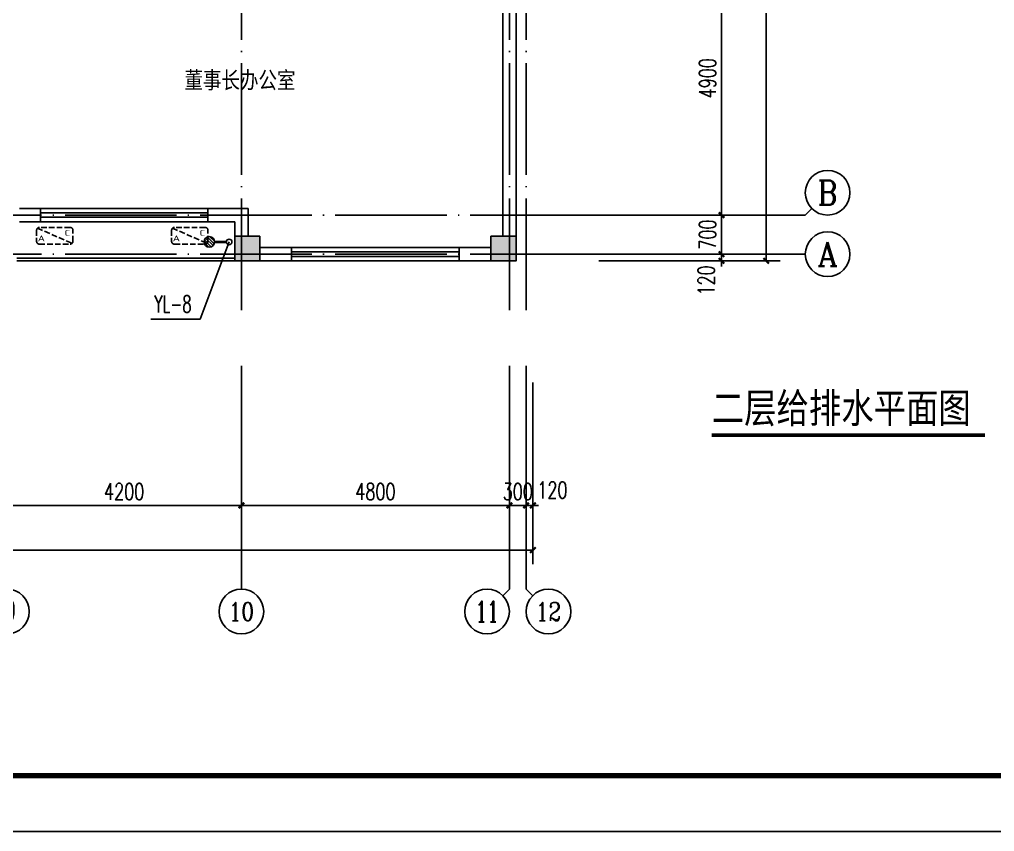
# Model space of a CAD drawing. Extents: x -216126 to 1846968, y -229642 to 543368.
# Drawn here: x 425222 to 442686, y 347707 to 362250 of the extents above; entities that cross this region are included whole.
import ezdxf
from ezdxf.enums import TextEntityAlignment as Align

# ---------------------------------------------------------------- set-up
doc = ezdxf.new("R2010")
doc.units = 0
doc.header["$LTSCALE"] = 1000
doc.header["$MEASUREMENT"] = 0
doc.linetypes.add('DASH', pattern=[0.35, 0.25, -0.1])
doc.linetypes.add('DOTE', pattern=[2.42, 2, -0.2, 0.02, -0.2])
doc.layers.get('Defpoints').update_dxf_attribs({"color": 250})
for name, color, linetype in [('AXIS', 171, 'Continuous'), ('AXIS_TEXT', 7, 'Continuous'), ('COLUMN', 9, 'Continuous'), ('DIM_SYMB', 171, 'Continuous'), ('DIM_雨水', 3, 'Continuous'), ('DOTE', 8, 'DOTE'), ('EQUIP_地漏', 7, 'Continuous'), ('PIPE-雨水', 4, 'Continuous'), ('PUB_HATCH', 8, 'Continuous'), ('PUB_TEXT', 7, 'Continuous'), ('S_WALL', 9, 'Continuous'), ('TK', 4, 'Continuous'), ('TWT_TEXT', 7, 'Continuous'), ('VPIPE-雨水', 4, 'Continuous'), ('WALL', 9, 'Continuous'), ('WINDOW', 8, 'Continuous'), ('室外线条', 151, 'Continuous'), ('空调', 200, 'Continuous')]:
    doc.layers.add(name, color=color, linetype=linetype)
doc.styles.add('_TCH_AXIS', font='COMPLEX', dxfattribs={"bigfont": 'GBCBIG'})
doc.styles.add('_TCH_DIM_T3', font='SIMPLEX', dxfattribs={"width": 0.705882, "bigfont": 'GBCBIG'})
doc.styles.add('_TWT_SERIAL', font='COMPLEX', dxfattribs={"width": 0.8, "height": 3, "bigfont": 'HZTXT'})
doc.styles.add('COMPLEX', font='COMPLEX')
doc.styles.add('HZTXT', font='tssdeng.shx', dxfattribs={"width": 0.7, "bigfont": 'hztxt.shx'})
doc.styles.add('宋体', font='', dxfattribs={"width": 0.8})
doc.styles.get('宋体').set_extended_font_data('SimSun')
doc.dimstyles.new('_TCH_ARCH&&100', dxfattribs={"dimtxt": 297.5, "dimasz": 100, "dimexe": 250, "dimexo": 300, "dimgap": 100, "dimtad": 1, "dimdec": 0, "dimzin": 0, "dimdsep": 46, "dimtxsty": '_TCH_DIM_T3', "dimblk": 'ARCHTICK', "dimcen": 0.09, "dimclrt": 7, "dimazin": 2, "dimtfac": 1, "dimtdec": 0, "dimtix": 1, "dimtmove": 2, "dimatfit": 3, "dimfxl": 0, "dimtolj": 1, "dimtzin": 0, "dimarcsym": 0})

# ---------------------------------------------------------------- blocks, each defined once
blk = doc.blocks.new('A$C180E387A')
at = {"layer": '空调', "linetype": 'DASH', "ltscale": 0.4}
blk.add_line((15, 285), (635, 15), dxfattribs=at)
blk.add_lwpolyline([(50, 0), (600, 0, 0.414214), (650, 50), (650, 250, 0.414214), (600, 300), (50, 300, 0.414214), (0, 250), (0, 50, 0.414214)], format="xyb", close=True, dxfattribs=at)
at = {"layer": '空调', "style": 'HZTXT', "width": 1.428571}
for s, text_generation_flag, p in [('C', 6, (500, 150)), ('A', 4, (150, 50))]:
    blk.add_text(s, height=105, rotation=180, dxfattribs=dict(at, text_generation_flag=text_generation_flag)).set_placement(p)
blk = doc.blocks.new('GeYuanFrame_37871803', base_point=(20.09, 4.53))
at = {"layer": 'TK'}
blk.add_lwpolyline([(20.09, 4.53), (20.09, 598.53), (861.09, 598.53), (861.09, 4.53)], close=True, dxfattribs=at)
at = {"layer": 'TK', "const_width": 1}
blk.add_lwpolyline([(45.09, 588.53), (851.09, 588.53), (851.09, 14.53), (45.09, 14.53)], close=True, dxfattribs=at)
blk = doc.blocks.new('_AXISO')
blk.add_circle((0, 0), 0.5)
at = {"layer": 'AXIS_TEXT', "style": 'COMPLEX', "width": 1.041667}
blk.add_attdef('A', text='', height=0.56, dxfattribs=at).set_placement((-0.25, -0.28), (0.25, -0.28), align=Align.FIT)
blk = doc.blocks.new('_ArchTick')
at = {"color": 0, "linetype": 'ByBlock', "const_width": 0.4}
blk.add_lwpolyline([(-0.5, -0.5), (0.5, 0.5)], dxfattribs=at)
blk = doc.blocks.new('*D322')
at = {"layer": 'AXIS', "color": 0, "lineweight": -2}
for p, q in [((390977, 355747), (390977, 352497)), ((434417, 355747), (434417, 352497)), ((390977, 352747), (434417, 352747))]:
    blk.add_line(p, q, dxfattribs=at)
at = {"layer": 'Defpoints', "color": 0}
for p in [(390977, 356047), (434417, 356047), (434417, 352747)]:
    blk.add_point(p, dxfattribs=at)
at = {"layer": 'AXIS', "color": 0, "lineweight": -2, "xscale": 100, "yscale": 100, "zscale": 100, "rotation": 180}
blk.add_blockref('_ArchTick', (390977, 352747), dxfattribs=at)
at = {"layer": 'AXIS', "color": 0, "lineweight": -2, "xscale": 100, "yscale": 100, "zscale": 100}
blk.add_blockref('_ArchTick', (434417, 352747), dxfattribs=at)
at = {"layer": 'AXIS', "color": 7, "insert": (412697, 352995), "char_height": 297.5, "attachment_point": 5, "style": '_TCH_DIM_T3'}
blk.add_mtext('\\A1;43440', dxfattribs=at)
blk = doc.blocks.new('*D335')
at = {"layer": 'AXIS', "color": 0, "lineweight": -2}
for p, q in [((424997, 355747), (424997, 353297)), ((429197, 355747), (429197, 353297)), ((424997, 353547), (429197, 353547))]:
    blk.add_line(p, q, dxfattribs=at)
at = {"layer": 'Defpoints', "color": 0}
for p in [(424997, 356047), (429197, 356047), (429197, 353547)]:
    blk.add_point(p, dxfattribs=at)
at = {"layer": 'AXIS', "color": 0, "lineweight": -2, "xscale": 100, "yscale": 100, "zscale": 100, "rotation": 180}
blk.add_blockref('_ArchTick', (424997, 353547), dxfattribs=at)
at = {"layer": 'AXIS', "color": 0, "lineweight": -2, "xscale": 100, "yscale": 100, "zscale": 100}
blk.add_blockref('_ArchTick', (429197, 353547), dxfattribs=at)
at = {"layer": 'AXIS', "color": 7, "insert": (427097, 353795), "char_height": 297.5, "attachment_point": 5, "style": '_TCH_DIM_T3'}
blk.add_mtext('\\A1;4200', dxfattribs=at)
blk = doc.blocks.new('*D336')
at = {"layer": 'AXIS', "color": 0, "lineweight": -2}
for p, q in [((429197, 355747), (429197, 353297)), ((433997, 355747), (433997, 353297)), ((429197, 353547), (433997, 353547))]:
    blk.add_line(p, q, dxfattribs=at)
at = {"layer": 'Defpoints', "color": 0}
for p in [(429197, 356047), (433997, 356047), (433997, 353547)]:
    blk.add_point(p, dxfattribs=at)
at = {"layer": 'AXIS', "color": 0, "lineweight": -2, "xscale": 100, "yscale": 100, "zscale": 100, "rotation": 180}
blk.add_blockref('_ArchTick', (429197, 353547), dxfattribs=at)
at = {"layer": 'AXIS', "color": 0, "lineweight": -2, "xscale": 100, "yscale": 100, "zscale": 100}
blk.add_blockref('_ArchTick', (433997, 353547), dxfattribs=at)
at = {"layer": 'AXIS', "color": 7, "insert": (431597, 353795), "char_height": 297.5, "attachment_point": 5, "style": '_TCH_DIM_T3'}
blk.add_mtext('\\A1;4800', dxfattribs=at)
blk = doc.blocks.new('*D337')
at = {"layer": 'AXIS', "color": 0, "lineweight": -2}
for p, q in [((433997, 355747), (433997, 353297)), ((434297, 355747), (434297, 353297)), ((433997, 353547), (433897, 353547)), ((433997, 353547), (434297, 353547)), ((434297, 353547), (434397, 353547))]:
    blk.add_line(p, q, dxfattribs=at)
at = {"layer": 'Defpoints', "color": 0}
for p in [(433997, 356047), (434297, 356047), (434297, 353547)]:
    blk.add_point(p, dxfattribs=at)
at = {"layer": 'AXIS', "color": 0, "lineweight": -2, "xscale": 100, "yscale": 100, "zscale": 100}
blk.add_blockref('_ArchTick', (433997, 353547), dxfattribs=at)
at = {"layer": 'AXIS', "color": 0, "lineweight": -2, "xscale": 100, "yscale": 100, "zscale": 100, "rotation": 180}
blk.add_blockref('_ArchTick', (434297, 353547), dxfattribs=at)
at = {"layer": 'AXIS', "color": 7, "insert": (434147, 353795), "char_height": 297.5, "attachment_point": 5, "style": '_TCH_DIM_T3'}
blk.add_mtext('\\A1;300', dxfattribs=at)
blk = doc.blocks.new('*D338')
at = {"layer": 'AXIS', "color": 0, "lineweight": -2}
for p, q in [((434297, 355747), (434297, 353297)), ((434417, 355747), (434417, 353297)), ((434297, 353547), (434197, 353547)), ((434297, 353547), (434417, 353547)), ((434417, 353547), (434517, 353547))]:
    blk.add_line(p, q, dxfattribs=at)
at = {"layer": 'Defpoints', "color": 0}
for p in [(434297, 356047), (434417, 356047), (434417, 353547)]:
    blk.add_point(p, dxfattribs=at)
at = {"layer": 'AXIS', "color": 0, "lineweight": -2, "xscale": 100, "yscale": 100, "zscale": 100}
blk.add_blockref('_ArchTick', (434297, 353547), dxfattribs=at)
at = {"layer": 'AXIS', "color": 0, "lineweight": -2, "xscale": 100, "yscale": 100, "zscale": 100, "rotation": 180}
blk.add_blockref('_ArchTick', (434417, 353547), dxfattribs=at)
at = {"layer": 'AXIS', "color": 7, "insert": (434767, 353822), "char_height": 297.5, "attachment_point": 5, "style": '_TCH_DIM_T3'}
blk.add_mtext('\\A1;120', dxfattribs=at)
blk = doc.blocks.new('*D361')
at = {"layer": 'AXIS', "color": 0, "lineweight": -2}
for p, q in [((435597, 371067), (438847, 371067)), ((438597, 357927), (438597, 371067)), ((435597, 357927), (438847, 357927))]:
    blk.add_line(p, q, dxfattribs=at)
at = {"layer": 'Defpoints', "color": 0}
for p in [(435297, 371067), (438597, 371067), (435297, 357927)]:
    blk.add_point(p, dxfattribs=at)
at = {"layer": 'AXIS', "color": 0, "lineweight": -2, "xscale": 100, "yscale": 100, "zscale": 100}
for p, rotation in [((438597, 371067), 90), ((438597, 357927), 270)]:
    blk.add_blockref('_ArchTick', p, dxfattribs=dict(at, rotation=rotation))
at = {"layer": 'AXIS', "color": 7, "insert": (438348, 364497), "char_height": 297.5, "attachment_point": 5, "rotation": 90, "style": '_TCH_DIM_T3'}
blk.add_mtext('\\A1;13140', dxfattribs=at)
blk = doc.blocks.new('*D362')
at = {"layer": 'AXIS', "color": 0, "lineweight": -2}
for p, q in [((435597, 358047), (438047, 358047)), ((437797, 358047), (437797, 358147)), ((437797, 357927), (437797, 358047)), ((435597, 357927), (438047, 357927)), ((437797, 357927), (437797, 357827))]:
    blk.add_line(p, q, dxfattribs=at)
at = {"layer": 'Defpoints', "color": 0}
for p in [(435297, 358047), (437797, 358047), (435297, 357927)]:
    blk.add_point(p, dxfattribs=at)
at = {"layer": 'AXIS', "color": 0, "lineweight": -2, "xscale": 100, "yscale": 100, "zscale": 100}
for p, rotation in [((437797, 358047), 270), ((437797, 357927), 90)]:
    blk.add_blockref('_ArchTick', p, dxfattribs=dict(at, rotation=rotation))
at = {"layer": 'AXIS', "color": 7, "insert": (437522, 357577), "char_height": 297.5, "attachment_point": 5, "rotation": 90, "style": '_TCH_DIM_T3'}
blk.add_mtext('\\A1;120', dxfattribs=at)
blk = doc.blocks.new('*D363')
at = {"layer": 'AXIS', "color": 0, "lineweight": -2}
for p, q in [((435597, 358747), (438047, 358747)), ((437797, 358747), (437797, 358847)), ((437797, 358047), (437797, 358747)), ((435597, 358047), (438047, 358047)), ((437797, 358047), (437797, 357947))]:
    blk.add_line(p, q, dxfattribs=at)
at = {"layer": 'Defpoints', "color": 0}
for p in [(435297, 358747), (437797, 358747), (435297, 358047)]:
    blk.add_point(p, dxfattribs=at)
at = {"layer": 'AXIS', "color": 0, "lineweight": -2, "xscale": 100, "yscale": 100, "zscale": 100}
for p, rotation in [((437797, 358747), 270), ((437797, 358047), 90)]:
    blk.add_blockref('_ArchTick', p, dxfattribs=dict(at, rotation=rotation))
at = {"layer": 'AXIS', "color": 7, "insert": (437548, 358397), "char_height": 297.5, "attachment_point": 5, "rotation": 90, "style": '_TCH_DIM_T3'}
blk.add_mtext('\\A1;700', dxfattribs=at)
blk = doc.blocks.new('*D364')
at = {"layer": 'AXIS', "color": 0, "lineweight": -2}
for p, q in [((435597, 363647), (438047, 363647)), ((437797, 358747), (437797, 363647)), ((435597, 358747), (438047, 358747))]:
    blk.add_line(p, q, dxfattribs=at)
at = {"layer": 'Defpoints', "color": 0}
for p in [(435297, 363647), (437797, 363647), (435297, 358747)]:
    blk.add_point(p, dxfattribs=at)
at = {"layer": 'AXIS', "color": 0, "lineweight": -2, "xscale": 100, "yscale": 100, "zscale": 100}
for p, rotation in [((437797, 363647), 90), ((437797, 358747), 270)]:
    blk.add_blockref('_ArchTick', p, dxfattribs=dict(at, rotation=rotation))
at = {"layer": 'AXIS', "color": 7, "insert": (437548, 361197), "char_height": 297.5, "attachment_point": 5, "rotation": 90, "style": '_TCH_DIM_T3'}
blk.add_mtext('\\A1;4900', dxfattribs=at)
blk = doc.blocks.new('$TCHSYS$WIN2D')
for p, q in [((-0.5, 0.5), (0.5, 0.5)), ((-0.5, 0.5), (-0.5, -0.5)), ((0.5, 0.5), (0.5, -0.5)), ((0.5, 0.1667), (-0.5, 0.1667)), ((0.5, -0.1667), (-0.5, -0.1667)), ((-0.5, -0.5), (0.5, -0.5))]:
    blk.add_line(p, q)
blk = doc.blocks.new('_FZH')
blk.add_lwpolyline([(-0.5, -0.5), (0.5, -0.5), (0.5, 0.5), (-0.5, 0.5)], close=True)
at = {"layer": 'PUB_HATCH'}
blk.add_solid([(-0.5, -0.5), (0.5, -0.5), (-0.5, 0.5), (0.5, 0.5)], dxfattribs=at)
blk = doc.blocks.new('$TwtSys$00000141')
for p, q in [((-94, 8), (-10, 92)), ((-94, 8), (-10, 92)), ((-87, -35), (35, 87)), ((-87, -35), (35, 87)), ((-66, -66), (66, 66)), ((-66, -66), (66, 66)), ((-32, -87), (88, 33)), ((-32, -87), (88, 33)), ((11, -92), (92, -11)), ((11, -92), (92, -11))]:
    blk.add_line(p, q)
blk.add_circle((0, 0), 94)
blk.add_circle((0, 0), 94)

msp = doc.modelspace()

# ---------------------------------------------------------------- linework, layer by layer
at = {"layer": 'AXIS'}
for p, q in [((435296.8, 358746.7), (439296.8, 358746.7)), ((439413.9, 358863.9), (439296.8, 358746.7)), ((435296.8, 358046.7), (439296.8, 358046.7)), ((429196.8, 356046.7), (429196.8, 352046.7)), ((433996.8, 356046.7), (433996.8, 352046.7)), ((434296.8, 356046.7), (434296.8, 352046.7)), ((433879.6, 351929.6), (433996.8, 352046.7)), ((434413.9, 351929.6), (434296.8, 352046.7))]:
    msp.add_line(p, q, dxfattribs=at)
at = {"layer": 'DIM_SYMB', "const_width": 70}
msp.add_lwpolyline([(437621.4, 354805.3), (442515.5, 354805.3)], dxfattribs=at)
at = {"layer": 'DIM_雨水'}
for p, q in [((428976.8, 358266.3), (428456, 356884.3)), ((428456, 356884.3), (427576.5, 356884.3))]:
    msp.add_line(p, q, dxfattribs=at)
at = {"layer": 'DOTE'}
for p, q in [((429196.8, 357046.7), (429196.8, 371946.7)), ((434296.8, 357046.7), (434296.8, 371946.7)), ((433996.8, 357046.7), (433996.8, 365746.7)), ((435296.8, 358746.7), (390096.8, 358746.7)), ((435296.8, 358046.7), (390096.8, 358046.7))]:
    msp.add_line(p, q, dxfattribs=at)
at = {"layer": 'PIPE-雨水', "linetype": 'Continuous', "const_width": 50}
msp.add_lwpolyline([(428926.8, 358266.3), (428716, 358266.3)], dxfattribs=at)
at = {"layer": 'VPIPE-雨水', "linetype": 'Continuous'}
msp.add_circle((428976.8, 358266.3), 50, dxfattribs=at)
at = {"layer": 'WALL'}
for p, q in [((433876.8, 363316.7), (433876.8, 358366.7)), ((434116.8, 363316.7), (434116.8, 358366.7)), ((425596.8, 358866.7), (425221.8, 358866.7)), ((425596.8, 358626.7), (425596.8, 358866.7)), ((429316.8, 358866.7), (428596.8, 358866.7)), ((428596.8, 358866.7), (428596.8, 358626.7)), ((429316.8, 358866.7), (429316.8, 358366.7)), ((425221.8, 358626.7), (425596.8, 358626.7)), ((428596.8, 358626.7), (429076.8, 358626.7)), ((429076.8, 358626.7), (429076.8, 358366.7)), ((430096.8, 358166.7), (429526.8, 358166.7)), ((430096.8, 357926.7), (430096.8, 358166.7)), ((433666.8, 358166.7), (433096.8, 358166.7)), ((433096.8, 358166.7), (433096.8, 357926.7)), ((429526.8, 357926.7), (430096.8, 357926.7)), ((433096.8, 357926.7), (433666.8, 357926.7))]:
    msp.add_line(p, q, dxfattribs=at)
at = {"layer": '室外线条'}
for p, q in [((425171.8, 357976.7), (429076.8, 357976.7)), ((425171.8, 357926.7), (429076.8, 357926.7))]:
    msp.add_line(p, q, dxfattribs=at)

# ---------------------------------------------------------------- block references
at = {"layer": 'AXIS'}
ref = msp.add_blockref('_AXISO', (439696.8, 359146.7), dxfattribs=dict(at, xscale=800, yscale=800, zscale=800))
ref.add_attrib('A', 'B', dxfattribs={"layer": 'AXIS_TEXT', "height": 435.3, "style": '_TCH_AXIS'}).set_placement((439520.6, 358929.1), (439872.9, 358929.1), align=Align.FIT)
ref = msp.add_blockref('_AXISO', (439696.8, 358046.7), dxfattribs=dict(at, xscale=800, yscale=800, zscale=800))
ref.add_attrib('A', 'A', dxfattribs={"layer": 'AXIS_TEXT', "height": 425.2, "style": '_TCH_AXIS'}).set_placement((439514.5, 357834.2), (439879, 357834.2), align=Align.FIT)
ref = msp.add_blockref('_AXISO', (424996.8, 351646.7), dxfattribs=dict(at, xscale=800, yscale=800, zscale=800))
ref.add_attrib('A', '9', dxfattribs={"layer": 'AXIS_TEXT', "height": 465.9, "style": '_TCH_AXIS'}).set_placement((424841.4, 351413.8), (425152.1, 351413.8), align=Align.FIT)
ref = msp.add_blockref('_AXISO', (429196.8, 351646.7), dxfattribs=dict(at, xscale=800, yscale=800, zscale=800))
ref.add_attrib('A', '10', dxfattribs={"layer": 'AXIS_TEXT', "height": 328.45, "style": '_TCH_AXIS'}).set_placement((428970, 351482.5), (429423.5, 351482.5), align=Align.FIT)
ref = msp.add_blockref('_AXISO', (433596.8, 351646.7), dxfattribs=dict(at, xscale=800, yscale=800, zscale=800))
ref.add_attrib('A', '11', dxfattribs={"layer": 'AXIS_TEXT', "height": 368.76, "style": '_TCH_AXIS'}).set_placement((433386, 351462.4), (433807.5, 351462.4), align=Align.FIT)
ref = msp.add_blockref('_AXISO', (434696.8, 351646.7), dxfattribs=dict(at, xscale=800, yscale=800, zscale=800))
ref.add_attrib('A', '12', dxfattribs={"layer": 'AXIS_TEXT', "height": 328.45, "style": '_TCH_AXIS'}).set_placement((434470, 351482.5), (434923.5, 351482.5), align=Align.FIT)
at = {"layer": 'COLUMN', "xscale": 450, "yscale": 440, "zscale": 440, "rotation": 180}
for p in [(429301.8, 358146.7), (433891.8, 358146.7)]:
    msp.add_blockref('_FZH', p, dxfattribs=at)
at = {"layer": 'EQUIP_地漏', "yscale": -1}
msp.add_blockref('$TwtSys$00000141', (428622, 358266.3), dxfattribs=at)
at = {"layer": 'S_WALL', "xscale": 100, "yscale": 100, "zscale": 100}
msp.add_blockref('GeYuanFrame_37871803', (373449.5, 347706.6), dxfattribs=at)
at = {"layer": 'WINDOW', "yscale": -240}
for p, xscale, zscale, rotation in [((427096.8, 358746.7), 3000, 3000, 179.9999999999984), ((431596.8, 358046.7), -3000, -3000, 179.9999999999986)]:
    msp.add_blockref('$TCHSYS$WIN2D', p, dxfattribs=dict(at, xscale=xscale, zscale=zscale, rotation=rotation))
at = {"layer": '空调'}
for p in [(425528.4, 358226.7), (427946.8, 358226.7)]:
    msp.add_blockref('A$C180E387A', p, dxfattribs=at)

# ---------------------------------------------------------------- texts
at = {"layer": 'PUB_TEXT', "style": '宋体', "width": 0.8}
for s, height, p in [('董事长办公室', 303.8, (428176, 361012.9)), ('二层给排水平面图', 531.65, (437621.4, 355025.1))]:
    msp.add_text(s, height=height, dxfattribs=at).set_placement(p)
at = {"layer": 'TWT_TEXT', "style": '_TWT_SERIAL', "width": 0.64}
msp.add_text('YL-8', height=300, dxfattribs=at).set_placement((427636.5, 357004.3))

# ---------------------------------------------------------------- dimensions: what is measured, and where the dimension line sits
at = {"layer": 'AXIS'}
for p1, p2, distance, picture, middle in [((435296.8, 357926.7), (435296.8, 371066.7), -3300, '*D361', (438348, 364496.7)), ((435296.8, 358746.7), (435296.8, 363646.7), -2500, '*D364', (437548, 361196.7)), ((435296.8, 358046.7), (435296.8, 358746.7), -2500, '*D363', (437548, 358396.7)), ((390976.8, 356046.7), (434416.8, 356046.7), -3300, '*D322', (412696.8, 352995.5)), ((424996.8, 356046.7), (429196.8, 356046.7), -2500, '*D335', (427096.8, 353795.5)), ((429196.8, 356046.7), (433996.8, 356046.7), -2500, '*D336', (431596.8, 353795.5)), ((433996.8, 356046.7), (434296.8, 356046.7), -2500, '*D337', (434146.8, 353795.5))]:
    dim = msp.add_aligned_dim(p1=p1, p2=p2, distance=distance, dimstyle='_TCH_ARCH&&100', dxfattribs=at)
    dim.commit()
    dim.dimension.update_dxf_attribs({"geometry": picture, "text_midpoint": middle})
for base, p1, p2, angle, picture, middle in [((437796.8, 358046.7), (435296.8, 357926.7), (435296.8, 358046.7), 90, '*D362', (437521.8, 357576.7)), ((434416.8, 353546.7), (434296.8, 356046.7), (434416.8, 356046.7), 0, '*D338', (434766.8, 353821.7))]:
    dim = msp.add_linear_dim(base=base, p1=p1, p2=p2, angle=angle, dimstyle='_TCH_ARCH&&100', dxfattribs=at)
    dim.commit()
    dim.dimension.update_dxf_attribs({"geometry": picture, "text_midpoint": middle, "dimtype": 161})

doc.saveas('drawing.dxf')
